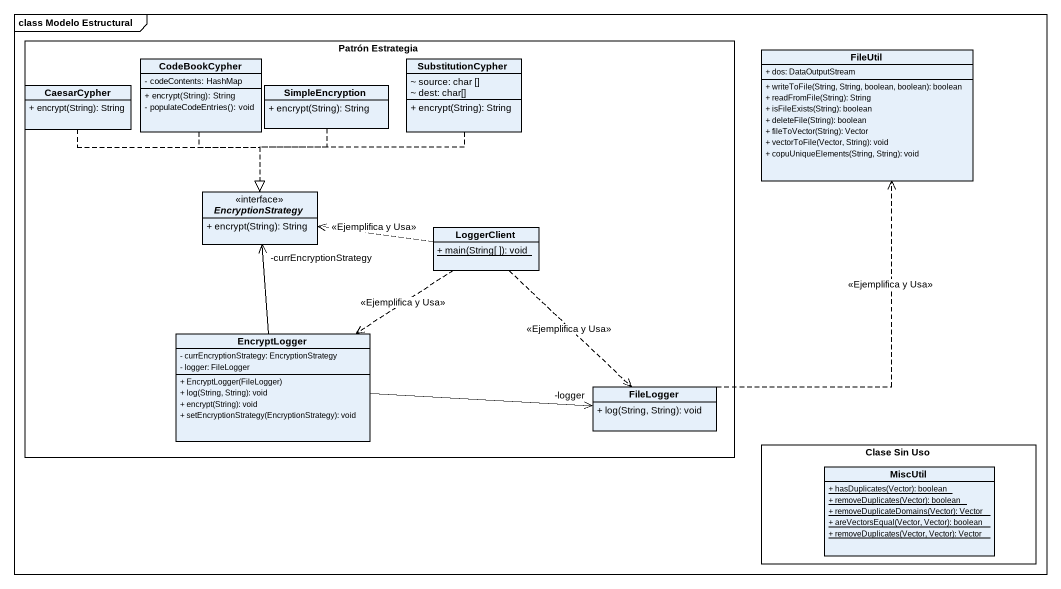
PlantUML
@startuml
mainframe class Modelo Estructural
hide circle
hide empty members
skinparam classAttributeIconSize 0
rectangle "Patrón Estrategia" as Patrón_Estrategia {
  class CodeBookCypher {
    - codeContents: HashMap
    + encrypt(String): String
    - populateCodeEntries(): void
  }
  class SubstitutionCypher {
    ~ source: char []
    ~ dest: char[]
    + encrypt(String): String
  }
  class CaesarCypher {
    + encrypt(String): String
  }
  class SimpleEncryption {
    + encrypt(String): String
  }
  interface EncryptionStrategy {
    + encrypt(String): String
  }
  class LoggerClient {
    {static} + main(String[ ]): void
  }
  class EncryptLogger {
    - currEncryptionStrategy: EncryptionStrategy
    - logger: FileLogger
    + EncryptLogger(FileLogger)
    + log(String, String): void
    + encrypt(String): void
    + setEncryptionStrategy(EncryptionStrategy): void
  }
  class FileLogger {
    + log(String, String): void
  }
}
class FileUtil {
  + dos: DataOutputStream
  + writeToFile(String, String, boolean, boolean): boolean
  + readFromFile(String): String
  + isFileExists(String): boolean
  + deleteFile(String): boolean
  + fileToVector(String): Vector
  + vectorToFile(Vector, String): void
  + copuUniqueElements(String, String): void
}
rectangle "Clase Sin Uso" as Clase_Sin_Uso {
  class MiscUtil {
    {static} + hasDuplicates(Vector): boolean
    {static} + removeDuplicates(Vector): boolean
    {static} + removeDuplicateDomains(Vector): Vector
    {static} + areVectorsEqual(Vector, Vector): boolean
    {static} + removeDuplicates(Vector, Vector): Vector
  }
}
CodeBookCypher ..|> EncryptionStrategy
SubstitutionCypher ..|> EncryptionStrategy
CaesarCypher ..|> EncryptionStrategy
SimpleEncryption ..|> EncryptionStrategy
LoggerClient .left.> EncryptionStrategy : <<Ejemplifica y Usa>>
LoggerClient ..> EncryptLogger : <<Ejemplifica y Usa>>
LoggerClient ..> FileLogger : <<Ejemplifica y Usa>>
EncryptLogger -up-> "-currEncryptionStrategy" EncryptionStrategy
EncryptLogger -right-> "-logger" FileLogger
FileLogger .up.> FileUtil : <<Ejemplifica y Usa>>
@enduml
